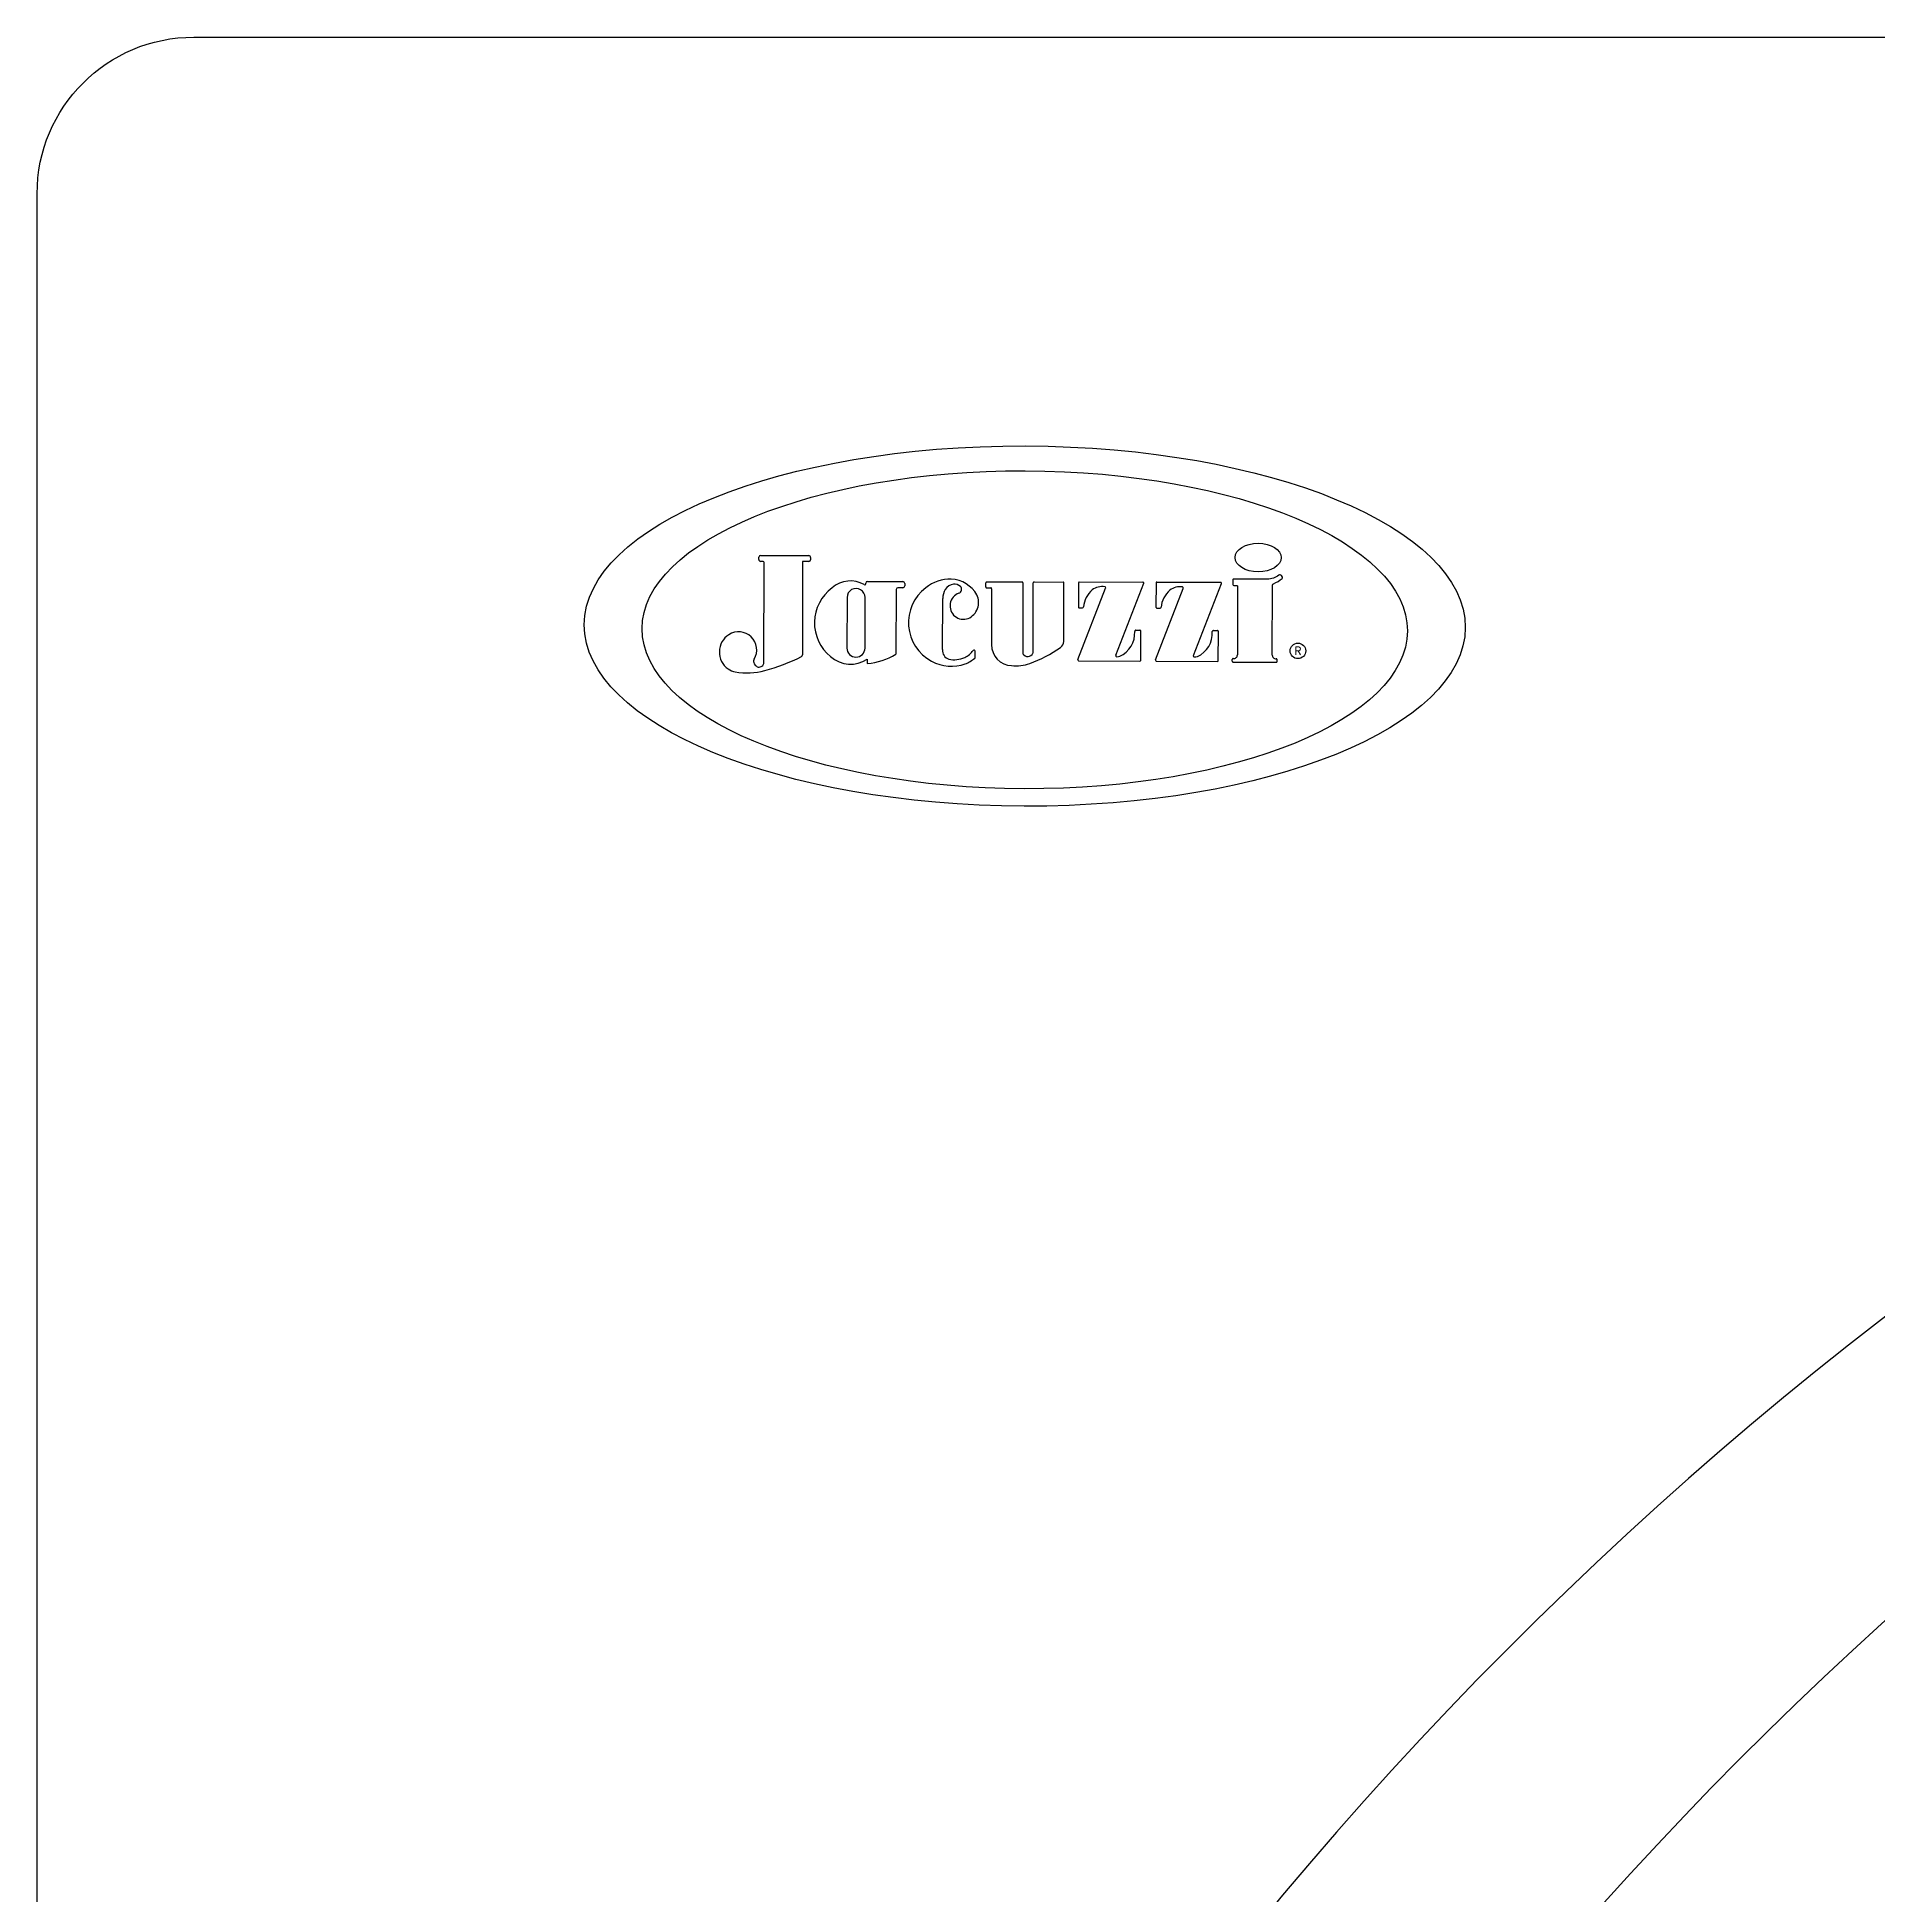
# Model space of a CAD drawing. Header units: millimetres. Extents: x -1237.18 to -1235.66, y 2253.25 to 2254.49.
# Drawn here: x -1237.1816 to -1236.9936, y 2254.1361 to 2254.3258 of the extents above; entities that cross this region are included whole.
import ezdxf
from ezdxf.enums import TextEntityAlignment as Align

# ---------------------------------------------------------------- set-up
doc = ezdxf.new("R2010")
doc.units = ezdxf.units.MM
doc.layers.add('jacuzzi', color=1, linetype='Continuous')
doc.styles.add('ROMANS', font='romans', dxfattribs={"height": 4})

msp = doc.modelspace()

# ---------------------------------------------------------------- linework, layer by layer
at = {"layer": 'jacuzzi'}
for p, q in [((-1237.107893137442, 2254.272496318144), (-1237.107892391473, 2254.272734193467)), ((-1237.107517338357, 2254.272312516107), (-1237.107711088392, 2254.272313123701)), ((-1237.10770919703, 2254.272916242517), (-1237.102778511103, 2254.272900780041)), ((-1237.107367182812, 2254.261959097308), (-1237.107335289307, 2254.272129321665)), ((-1237.10341523381, 2254.272299652036), (-1237.103445178142, 2254.262750981686)), ((-1237.102780402465, 2254.272297661224), (-1237.10341523381, 2254.272299652036)), ((-1237.102596462053, 2254.272717585598), (-1237.102597208023, 2254.272479710276)), ((-1237.09697019307, 2254.270002340326), (-1237.096969963022, 2254.270075698259)), ((-1237.096786768579, 2254.270257747309), (-1237.09316583033, 2254.270246392161)), ((-1237.093859157294, 2254.269438685972), (-1237.093879915863, 2254.262819178301)), ((-1237.093167797369, 2254.269619141432), (-1237.093675962851, 2254.269620735023)), ((-1237.09298378128, 2254.270063197718), (-1237.092984602926, 2254.269801190482)), ((-1237.084710756398, 2254.269707093378), (-1237.084709434688, 2254.270128561397)), ((-1237.084619731874, 2254.269615496157), (-1237.084199057092, 2254.269614176934)), ((-1237.084617837467, 2254.270219585921), (-1237.081001732361, 2254.270208245929)), ((-1237.084108032567, 2254.269522579713), (-1237.084125950704, 2254.263808831007)), ((-1237.079760996521, 2254.270204355021), (-1237.076808647316, 2254.270195096546)), ((-1237.075292811724, 2254.262295934189), (-1237.072465735075, 2254.269565712625)), ((-1237.075243344154, 2254.270130718655), (-1237.075251083038, 2254.267662937593)), ((-1237.075151746933, 2254.270221743181), (-1237.06865509047, 2254.270201369869)), ((-1237.07142836652, 2254.262727428954), (-1237.068570274004, 2254.270076964153)), ((-1237.067362420165, 2254.262271064729), (-1237.064535343517, 2254.269540843165)), ((-1237.067312952595, 2254.270105849195), (-1237.067320691479, 2254.267638068134)), ((-1237.067221355374, 2254.270196873721), (-1237.060724698911, 2254.270176500409)), ((-1237.063497974961, 2254.262702559493), (-1237.060639882445, 2254.270052094693)), ((-1237.089118093966, 2254.263296748811), (-1237.089101729997, 2254.268514903098)), ((-1237.075160058513, 2254.267571340372), (-1237.074823526772, 2254.267570285019)), ((-1237.067229666954, 2254.267546470912), (-1237.066893135213, 2254.26754541556)), ((-1237.069378724934, 2254.26527716152), (-1237.068964327883, 2254.265275861984)), ((-1237.06888279773, 2254.262156692374), (-1237.068873303358, 2254.265184264763)), ((-1237.061448333375, 2254.26525229206), (-1237.061033936324, 2254.265250992524)), ((-1237.060952406171, 2254.262131822913), (-1237.060942911799, 2254.265159395303)), ((-1237.096815097205, 2254.26233782629), (-1237.096816581122, 2254.261864634072)), ((-1237.08579530305, 2254.26251414781), (-1237.085793329392, 2254.263143509306)), ((-1237.075187154161, 2254.262140959507), (-1237.068974219939, 2254.26212147594)), ((-1237.067256762602, 2254.262116090048), (-1237.06104382838, 2254.262096606479)), ((-1237.059523019741, 2254.262108737567), (-1237.059522411986, 2254.262302538938)), ((-1237.059431995216, 2254.262017140347), (-1237.055044594259, 2254.262003381594)), ((-1237.054952997038, 2254.262094406119), (-1237.05495242692, 2254.262276205809))]:
    msp.add_line(p, q, dxfattribs=at)
at = {"layer": 'jacuzzi', "color": 3}
msp.add_lwpolyline([(-1237.165619931279, 2254.325848114102), (-1235.672619931279, 2254.325848114102, -0.4142135623730981), (-1235.656619931279, 2254.309848114102), (-1235.656619931279, 2253.431848114102, -0.4142135623730981), (-1235.672619931279, 2253.415848114102), (-1237.165619931279, 2253.415848114102, -0.4142135623730929), (-1237.181619931279, 2253.431848114102), (-1237.181619931279, 2254.309848114102, -0.4142135623730929)], format="xyb", close=True, dxfattribs=at)
at = {"layer": 'jacuzzi'}
msp.add_lwpolyline([(-1237.097044671633, 2254.263450505875), (-1237.097028472173, 2254.268616201516, 1.000000000000098), (-1237.098879477675, 2254.268622006212), (-1237.098895677135, 2254.26345631057, 0.999999999999902)], format="xyb", close=True, dxfattribs=at)
for points in [[(-1237.080910707836, 2254.270116648708), (-1237.080933114185, 2254.262971695827, 0.1354836439385169), (-1237.080907548646, 2254.262877933123, 0.5973092542928814), (-1237.079893267208, 2254.262920151361, 0.1127702397822963), (-1237.079874902823, 2254.262999394385), (-1237.079852593742, 2254.270113330496)], [(-1237.080202562438, 2254.261883114069, 0.06297410020895881), (-1237.0770798242, 2254.263522035001, 0.2578294972287946), (-1237.076736326316, 2254.264139305286), (-1237.076717622791, 2254.270103499324)], [(-1237.055881230031, 2254.270496162796), (-1237.059371947529, 2254.270507109577, 0.414213562373095), (-1237.05946354475, 2254.270416085053), (-1237.059465062615, 2254.269932067124, 0.4142135623730986), (-1237.05937403809, 2254.269840469902), (-1237.059071348869, 2254.269839520679, -0.4142135623730951), (-1237.058980324344, 2254.269747923458), (-1237.059002259539, 2254.262753212521)], [(-1237.055436308355, 2254.262733375597), (-1237.055413949109, 2254.26986330845, -0.3094083360235544), (-1237.055296923144, 2254.270033171148, 0.09070134790707648), (-1237.05441326499, 2254.27057288776, 0.3650174520151336), (-1237.054396661552, 2254.270689356256), (-1237.054500592776, 2254.270855728399, 0.4518071014289208), (-1237.054771018903, 2254.270900399, -0.1780066821811962), (-1237.055940407883, 2254.270496348377)]]:
    msp.add_lwpolyline(points, format="xyb", dxfattribs=at)
msp.add_circle((-1237.052817304013, 2254.263170899931), 0.0007946180292506851, dxfattribs=at)
for centre, radius, start, end in [((-1236.754324162134, 2253.885034666997), 0.3912297305089738, 98.27105656209824, 179.4080003432318), ((-1237.107710515696, 2254.272495745447), 0.000182622644186783, 179.820322817572, 269.8203228175842), ((-1237.107709769726, 2254.272733620771), 0.0001826226441867894, 89.82032281758426, 179.820322817572), ((-1237.107517911053, 2254.272129894361), 0.000182622644186783, 359.820322817572, 89.82032281758426), ((-1237.102779829769, 2254.272480282971), 0.0001826226441867894, 269.8203228175842, 359.820322817572), ((-1237.1027790838, 2254.272718158294), 0.000182622644186783, 359.820322817572, 89.82032281758426), ((-1237.097802890065, 2254.266030788372), 0.004407590457404451, 126.1236277505751, 231.3059627278199), ((-1237.098527222911, 2254.267516668432), 0.002795535711643534, 59.74338524169212, 132.0964155279656), ((-1237.097061503943, 2254.270002626674), 9.131132209338024e-05, 231.2756311026559, 359.820322817572), ((-1237.096787341275, 2254.270075125563), 0.000182622644186783, 89.82032281758426, 179.820322817572), ((-1237.093676535548, 2254.269438113276), 0.0001826226441867823, 89.82032281758426, 179.820322817572), ((-1237.093167224672, 2254.269801763177), 0.0001826226441867823, 269.8203228175842, 359.820322817572), ((-1237.093166403026, 2254.270063770413), 0.0001826226441867823, 359.820322817572, 89.82032281758426), ((-1237.088151204945, 2254.26605063391), 0.004458128184610031, 126.951666343798, 242.0874401287121), ((-1237.088338024135, 2254.266509478464), 0.003981152496572146, 88.41994109090078, 128.7730353045344), ((-1237.087135557721, 2254.268474841649), 0.001966580366755644, 150.2576105352126, 178.8327399443667), ((-1237.087873132884, 2254.26882209387), 0.00115569363335852, 96.93231407238156, 147.0629485400515), ((-1237.088375945888, 2254.267331227179), 0.003161342101924816, 29.34751805253723, 87.3221828360565), ((-1237.087907953554, 2254.268999825525), 0.0009751467483098054, 50.60130510326613, 96.16173550230043), ((-1237.087590567798, 2254.269463100943), 0.0004185558594896805, 288.849848701668, 43.90758320448937), ((-1237.084619445525, 2254.26970680703), 9.131132209339115e-05, 179.820322817572, 269.8203228175842), ((-1237.084618123815, 2254.270128275048), 9.131132209339115e-05, 89.82032281758426, 179.820322817572), ((-1237.08419934344, 2254.26952286606), 9.131132209339115e-05, 359.820322817572, 89.82032281758426), ((-1237.081002018709, 2254.270116935056), 9.131132209339115e-05, 359.820322817572, 89.82032281758426), ((-1237.079761282869, 2254.270113044148), 9.131132209339115e-05, 89.82032281758426, 179.820322817572), ((-1237.076808933664, 2254.270103785673), 9.131132209339115e-05, 359.820322817572, 89.82032281758426), ((-1237.075152033281, 2254.270130432308), 9.131132209339115e-05, 89.82032281758426, 179.820322817572), ((-1237.07217771364, 2254.267424518451), 0.002564817003392405, 129.9776532812077, 174.8791487961792), ((-1237.072825088101, 2254.268146682369), 0.001595818341342114, 80.15776979200689, 128.8251511750795), ((-1237.072571749348, 2254.269606939531), 0.0001137483352586754, 338.7499012115894, 80.15776979200689), ((-1237.068655376818, 2254.270110058996), 9.131132209339115e-05, 338.7499012115894, 89.82032281758426), ((-1237.067221641722, 2254.270105562847), 9.131132209339115e-05, 89.82032281758426, 179.820322817572), ((-1237.064247322081, 2254.267399648991), 0.002564817003392405, 129.9776532812077, 174.8791487961792), ((-1237.064894696543, 2254.268121812909), 0.001595818341342114, 80.15776979200689, 128.8251511750795), ((-1237.064641357789, 2254.269582070071), 0.0001137483352586754, 338.7499012115894, 80.15776979200689), ((-1237.060724985259, 2254.270085189536), 9.131132209339115e-05, 338.7499012115894, 89.82032281758426), ((-1237.086980847226, 2254.267770643704), 0.001380457022706226, 110.1036357914021, 290.5546212026532), ((-1237.087228196478, 2254.268105849279), 0.001784805878546998, 294.2138994469995, 25.72750186532928), ((-1237.075159772165, 2254.267662651245), 9.131132209339115e-05, 179.820322817572, 269.8203228175842), ((-1237.074823240424, 2254.267661595893), 9.131132209339115e-05, 269.8203228175842, 354.8791487961792), ((-1237.067229380606, 2254.267637781786), 9.131132209339115e-05, 179.820322817572, 269.8203228175842), ((-1237.066892848865, 2254.267636726432), 9.131132209339115e-05, 269.8203228175842, 354.8791487961792), ((-1237.109812547189, 2254.263047218502), 0.002112440750216496, 122.8006286452728, 234.6291751875838), ((-1237.109951828737, 2254.263278609852), 0.001842509620438504, 329.2085119738833, 123.0579270377018), ((-1237.081983471231, 2254.263802112259), 0.002142490008142494, 179.820322817572, 267.7435662533416), ((-1237.072105848636, 2254.264991977813), 0.002618402559325508, 294.6478573932167, 3.597536439860278), ((-1237.069379081643, 2254.265163413744), 0.0001137483352586754, 89.82032281758426, 183.5975364398603), ((-1237.068964614231, 2254.26518455111), 9.131132209339115e-05, 359.820322817572, 89.82032281758426), ((-1237.064175457077, 2254.264967108353), 0.002618402559325508, 294.6478573932167, 3.597536439860278), ((-1237.061448690084, 2254.265138544285), 0.0001137483352586754, 89.82032281758426, 183.5975364398603), ((-1237.061034222672, 2254.265159681651), 9.131132209339115e-05, 359.820322817572, 89.82032281758426), ((-1237.107978191081, 2254.262102483048), 0.0004549933410347014, 149.2085119738834, 195.5954864982057), ((-1237.107777130675, 2254.262158603049), 0.0006637389789245983, 195.5954864982057, 245.9485749474098), ((-1237.107926951405, 2254.262048110413), 0.0005668017380944087, 320.0402646759667, 350.9646091663611), ((-1237.112681719541, 2254.280794929502), 0.0203700546374244, 285.3807540211669, 296.6647701186943), ((-1237.103627799888, 2254.262751554382), 0.0001826226441868217, 298.6434766755759, 359.820322817572), ((-1237.098524406061, 2254.264867135258), 0.003052726751952655, 228.2201868161475, 304.0508564608187), ((-1237.097613045306, 2254.269309577173), 0.007487424988959309, 276.1063100237596, 299.9065313162075), ((-1237.088200819444, 2254.265863884366), 0.004270101185203257, 241.5026866279682, 289.1635868601099), ((-1237.088196591345, 2254.263197856751), 0.0009267937851395931, 173.8746836137057, 252.3592033389345), ((-1237.087942834448, 2254.264918540149), 0.002658211280143117, 258.397518317714, 294.0399899296979), ((-1237.087790638839, 2254.264478552626), 0.002194756140789818, 295.0906798666817, 324.6787187835772), ((-1237.08876042642, 2254.266070584467), 0.004671822420879875, 294.8234027371993, 308.729269711656), ((-1237.085907077168, 2254.263143866015), 0.0001137483352586754, 359.820322817572, 144.6787187835772), ((-1237.085909050826, 2254.262514504519), 0.0001137483352586769, 308.9514860836063, 359.820322817572), ((-1237.081619931279, 2254.265848114102), 0.004210719616543795, 263.8938980102988, 289.6704494722733), ((-1237.075186797452, 2254.262254707283), 0.0001137483352586754, 158.7499012115894, 269.8203228175842), ((-1237.071322352248, 2254.262686202047), 0.0001137483352586754, 158.7499012115894, 273.8946430871592), ((-1237.071479889563, 2254.265000231052), 0.002433133650167974, 273.8946430871592, 281.0421278521555), ((-1237.068973933591, 2254.262212786812), 9.131132209339115e-05, 269.8203228175842, 359.820322817572), ((-1237.067256405893, 2254.262229837822), 0.0001137483352586754, 158.7499012115894, 269.8203228175842), ((-1237.063391960689, 2254.262661332587), 0.0001137483352586754, 158.7499012115894, 273.8946430871592), ((-1237.063549498004, 2254.264975361592), 0.002433133650167974, 273.8946430871592, 281.0421278521555), ((-1237.061043542032, 2254.262187917353), 9.131132209339115e-05, 269.8203228175842, 359.820322817572), ((-1237.059431708868, 2254.262108451219), 9.131132209339115e-05, 179.820322817572, 269.8203228175842), ((-1237.059431101113, 2254.262302252591), 9.131132209339115e-05, 81.99268991912047, 179.820322817572), ((-1237.059367503031, 2254.262754357913), 0.0003652452883735646, 261.9926899191204, 359.820322817572), ((-1237.055071064863, 2254.262732230205), 0.0003652452883735646, 179.820322817572, 273.4314740731055), ((-1237.055043737793, 2254.262276492157), 9.131132209339115e-05, 359.820322817572, 93.43147407310552), ((-1237.055044307911, 2254.262094692467), 9.131132209339115e-05, 269.8203228175842, 359.820322817572), ((-1236.736988436988, 2253.880604386277), 0.3818957821470404, 95.89191917478927, 174.4083792429606), ((-1237.109981846624, 2254.262808733968), 0.001819973364138806, 234.6291751875838, 259.995725936186), ((-1237.109096624197, 2254.267826890819), 0.006915610411827543, 259.995725936186, 285.2386548782358), ((-1237.107862206299, 2254.261967980701), 0.0004549933410347014, 245.9485749474098, 297.0232522744863), ((-1237.107930543912, 2254.262101966366), 0.0006054000811982167, 297.0232522744863, 316.349253203892), ((-1236.741862606154, 2253.874231269921), 0.3451593759043092, 101.8093692179576, 180.5616062250369)]:
    msp.add_arc(centre, radius, start, end, dxfattribs=at)
for centre, major_axis, ratio in [((-1237.080721111293, 2254.265704449867), (-0.04499977872977199, 0.000141117898152289), 0.4087758624858927), ((-1237.080722304409, 2254.265323987895), (-0.03909359311854546, 0.0001225962848670653), 0.4152232476980267), ((-1237.056880100725, 2254.272700941971), (-0.002350066811896338, 7.369735993676267e-06), 0.6218033982988022)]:
    msp.add_ellipse(centre, major_axis=major_axis, ratio=ratio, dxfattribs=at)

# ---------------------------------------------------------------- texts
at = {"layer": 'jacuzzi', "style": 'ROMANS'}
msp.add_text('R', height=0.0007962383468107272, rotation=359.820322817572, dxfattribs=at).set_placement((-1237.052817304013, 2254.263170899931), align=Align.MIDDLE_CENTER)

doc.saveas('drawing.dxf')
